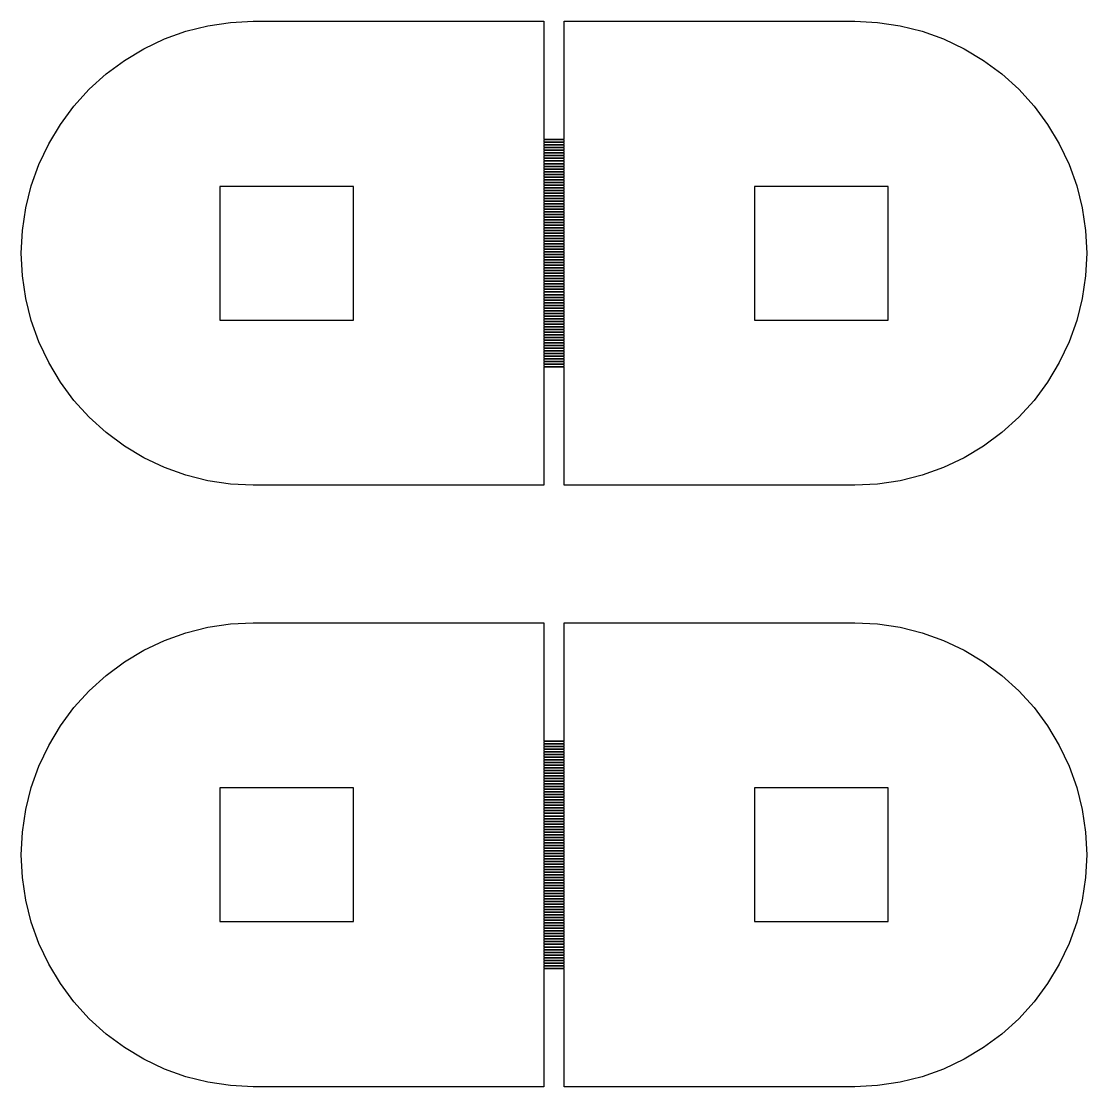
# Model space of a CAD drawing. Extents: x -17 to 130, y -40 to 112.
# Drawn here: x 19.03 to 34.97, y 19.03 to 34.97 of the extents above; entities that cross this region are included whole.
import ezdxf

# ---------------------------------------------------------------- set-up
doc = ezdxf.new("R2010")
doc.units = 0

msp = doc.modelspace()

# ---------------------------------------------------------------- linework, layer by layer
for p, q in [((21.823, 34.9033), (22.1599, 34.9533)), ((22.1599, 34.9533), (22.5, 34.97)), ((22.5, 34.97), (26.85, 34.97)), ((26.85, 34.97), (26.85, 33.205)), ((27.15, 33.205), (27.15, 34.97)), ((27.15, 34.97), (31.5, 34.97)), ((31.5, 34.97), (31.8401, 34.9533)), ((31.8401, 34.9533), (32.177, 34.9033)), ((21.1721, 34.7059), (21.4927, 34.8206)), ((21.4927, 34.8206), (21.823, 34.9033)), ((32.177, 34.9033), (32.5073, 34.8206)), ((32.5073, 34.8206), (32.8279, 34.7059)), ((20.8643, 34.5603), (21.1721, 34.7059)), ((32.8279, 34.7059), (33.1357, 34.5603)), ((20.5722, 34.3852), (20.8643, 34.5603)), ((33.1357, 34.5603), (33.4278, 34.3852)), ((20.2987, 34.1823), (20.5722, 34.3852)), ((33.4278, 34.3852), (33.7013, 34.1823)), ((20.0463, 33.9537), (20.2987, 34.1823)), ((33.7013, 34.1823), (33.9537, 33.9537)), ((19.8177, 33.7013), (20.0463, 33.9537)), ((33.9537, 33.9537), (34.1823, 33.7013)), ((19.6148, 33.4278), (19.8177, 33.7013)), ((34.1823, 33.7013), (34.3852, 33.4278)), ((19.4397, 33.1357), (19.6148, 33.4278)), ((34.3852, 33.4278), (34.5603, 33.1357)), ((26.85, 33.205), (27.15, 33.205)), ((27.15, 33.195), (26.85, 33.195)), ((26.85, 33.195), (26.85, 33.165)), ((26.85, 33.165), (27.15, 33.165)), ((27.15, 33.165), (27.15, 33.195)), ((19.2941, 32.8279), (19.4397, 33.1357)), ((27.15, 33.155), (26.85, 33.155)), ((26.85, 33.155), (26.85, 33.125)), ((26.85, 33.125), (27.15, 33.125)), ((27.15, 33.115), (26.85, 33.115)), ((26.85, 33.115), (26.85, 33.085)), ((26.85, 33.085), (27.15, 33.085)), ((27.15, 33.075), (26.85, 33.075)), ((26.85, 33.075), (26.85, 33.045)), ((26.85, 33.045), (27.15, 33.045)), ((27.15, 33.035), (26.85, 33.035)), ((26.85, 33.035), (26.85, 33.005)), ((26.85, 33.005), (27.15, 33.005)), ((27.15, 33.125), (27.15, 33.155)), ((27.15, 33.085), (27.15, 33.115)), ((27.15, 33.045), (27.15, 33.075)), ((27.15, 33.005), (27.15, 33.035)), ((34.5603, 33.1357), (34.7059, 32.8279)), ((27.15, 32.995), (26.85, 32.995)), ((26.85, 32.995), (26.85, 32.965)), ((26.85, 32.965), (27.15, 32.965)), ((27.15, 32.955), (26.85, 32.955)), ((26.85, 32.955), (26.85, 32.925)), ((26.85, 32.925), (27.15, 32.925)), ((27.15, 32.915), (26.85, 32.915)), ((26.85, 32.915), (26.85, 32.885)), ((26.85, 32.885), (27.15, 32.885)), ((27.15, 32.875), (26.85, 32.875)), ((26.85, 32.875), (26.85, 32.845)), ((26.85, 32.845), (27.15, 32.845)), ((27.15, 32.965), (27.15, 32.995)), ((27.15, 32.925), (27.15, 32.955)), ((27.15, 32.885), (27.15, 32.915)), ((27.15, 32.845), (27.15, 32.875)), ((19.1794, 32.5073), (19.2941, 32.8279)), ((27.15, 32.835), (26.85, 32.835)), ((26.85, 32.835), (26.85, 32.805)), ((26.85, 32.805), (27.15, 32.805)), ((27.15, 32.795), (26.85, 32.795)), ((26.85, 32.795), (26.85, 32.765)), ((26.85, 32.765), (27.15, 32.765)), ((27.15, 32.755), (26.85, 32.755)), ((26.85, 32.755), (26.85, 32.725)), ((26.85, 32.725), (27.15, 32.725)), ((27.15, 32.715), (26.85, 32.715)), ((26.85, 32.715), (26.85, 32.685)), ((26.85, 32.685), (27.15, 32.685)), ((27.15, 32.805), (27.15, 32.835)), ((27.15, 32.765), (27.15, 32.795)), ((27.15, 32.725), (27.15, 32.755)), ((27.15, 32.685), (27.15, 32.715)), ((34.7059, 32.8279), (34.8206, 32.5073)), ((27.15, 32.675), (26.85, 32.675)), ((26.85, 32.675), (26.85, 32.645)), ((26.85, 32.645), (27.15, 32.645)), ((27.15, 32.635), (26.85, 32.635)), ((26.85, 32.635), (26.85, 32.605)), ((26.85, 32.605), (27.15, 32.605)), ((27.15, 32.595), (26.85, 32.595)), ((26.85, 32.595), (26.85, 32.565)), ((26.85, 32.565), (27.15, 32.565)), ((27.15, 32.555), (26.85, 32.555)), ((26.85, 32.555), (26.85, 32.525)), ((26.85, 32.525), (27.15, 32.525)), ((27.15, 32.645), (27.15, 32.675)), ((27.15, 32.605), (27.15, 32.635)), ((27.15, 32.565), (27.15, 32.595)), ((27.15, 32.525), (27.15, 32.555)), ((19.0967, 32.177), (19.1794, 32.5073)), ((24, 32.5), (22, 32.5)), ((22, 32.5), (22, 30.5)), ((24, 30.5), (24, 32.5)), ((27.15, 32.515), (26.85, 32.515)), ((26.85, 32.515), (26.85, 32.485)), ((26.85, 32.485), (27.15, 32.485)), ((27.15, 32.475), (26.85, 32.475)), ((26.85, 32.475), (26.85, 32.445)), ((26.85, 32.445), (27.15, 32.445)), ((27.15, 32.435), (26.85, 32.435)), ((26.85, 32.435), (26.85, 32.405)), ((26.85, 32.405), (27.15, 32.405)), ((27.15, 32.395), (26.85, 32.395)), ((26.85, 32.395), (26.85, 32.365)), ((26.85, 32.365), (27.15, 32.365)), ((27.15, 32.485), (27.15, 32.515)), ((27.15, 32.445), (27.15, 32.475)), ((27.15, 32.405), (27.15, 32.435)), ((27.15, 32.365), (27.15, 32.395)), ((32, 32.5), (30, 32.5)), ((30, 32.5), (30, 30.5)), ((32, 30.5), (32, 32.5)), ((34.8206, 32.5073), (34.9033, 32.177)), ((27.15, 32.355), (26.85, 32.355)), ((26.85, 32.355), (26.85, 32.325)), ((26.85, 32.325), (27.15, 32.325)), ((27.15, 32.315), (26.85, 32.315)), ((26.85, 32.315), (26.85, 32.285)), ((26.85, 32.285), (27.15, 32.285)), ((27.15, 32.275), (26.85, 32.275)), ((26.85, 32.275), (26.85, 32.245)), ((26.85, 32.245), (27.15, 32.245)), ((27.15, 32.235), (26.85, 32.235)), ((26.85, 32.235), (26.85, 32.205)), ((26.85, 32.205), (27.15, 32.205)), ((27.15, 32.325), (27.15, 32.355)), ((27.15, 32.285), (27.15, 32.315)), ((27.15, 32.245), (27.15, 32.275)), ((27.15, 32.205), (27.15, 32.235)), ((19.0467, 31.8401), (19.0967, 32.177)), ((27.15, 32.195), (26.85, 32.195)), ((26.85, 32.195), (26.85, 32.165)), ((26.85, 32.165), (27.15, 32.165)), ((27.15, 32.155), (26.85, 32.155)), ((26.85, 32.155), (26.85, 32.125)), ((26.85, 32.125), (27.15, 32.125)), ((27.15, 32.115), (26.85, 32.115)), ((26.85, 32.115), (26.85, 32.085)), ((26.85, 32.085), (27.15, 32.085)), ((27.15, 32.075), (26.85, 32.075)), ((26.85, 32.075), (26.85, 32.045)), ((26.85, 32.045), (27.15, 32.045)), ((27.15, 32.165), (27.15, 32.195)), ((27.15, 32.125), (27.15, 32.155)), ((27.15, 32.085), (27.15, 32.115)), ((27.15, 32.045), (27.15, 32.075)), ((34.9033, 32.177), (34.9533, 31.8401)), ((27.15, 32.035), (26.85, 32.035)), ((26.85, 32.035), (26.85, 32.005)), ((26.85, 32.005), (27.15, 32.005)), ((27.15, 31.995), (26.85, 31.995)), ((26.85, 31.995), (26.85, 31.965)), ((26.85, 31.965), (27.15, 31.965)), ((27.15, 31.955), (26.85, 31.955)), ((26.85, 31.955), (26.85, 31.925)), ((26.85, 31.925), (27.15, 31.925)), ((27.15, 31.915), (26.85, 31.915)), ((26.85, 31.915), (26.85, 31.885)), ((26.85, 31.885), (27.15, 31.885)), ((27.15, 32.005), (27.15, 32.035)), ((27.15, 31.965), (27.15, 31.995)), ((27.15, 31.925), (27.15, 31.955)), ((27.15, 31.885), (27.15, 31.915)), ((19.03, 31.5), (19.0467, 31.8401)), ((27.15, 31.875), (26.85, 31.875)), ((26.85, 31.875), (26.85, 31.845)), ((26.85, 31.845), (27.15, 31.845)), ((27.15, 31.835), (26.85, 31.835)), ((26.85, 31.835), (26.85, 31.805)), ((26.85, 31.805), (27.15, 31.805)), ((27.15, 31.795), (26.85, 31.795)), ((26.85, 31.795), (26.85, 31.765)), ((26.85, 31.765), (27.15, 31.765)), ((27.15, 31.755), (26.85, 31.755)), ((26.85, 31.755), (26.85, 31.725)), ((26.85, 31.725), (27.15, 31.725)), ((27.15, 31.845), (27.15, 31.875)), ((27.15, 31.805), (27.15, 31.835)), ((27.15, 31.765), (27.15, 31.795)), ((27.15, 31.725), (27.15, 31.755)), ((34.9533, 31.8401), (34.97, 31.5)), ((27.15, 31.715), (26.85, 31.715)), ((26.85, 31.715), (26.85, 31.685)), ((26.85, 31.685), (27.15, 31.685)), ((27.15, 31.675), (26.85, 31.675)), ((26.85, 31.675), (26.85, 31.645)), ((26.85, 31.645), (27.15, 31.645)), ((27.15, 31.635), (26.85, 31.635)), ((26.85, 31.635), (26.85, 31.605)), ((26.85, 31.605), (27.15, 31.605)), ((27.15, 31.595), (26.85, 31.595)), ((26.85, 31.595), (26.85, 31.565)), ((26.85, 31.565), (27.15, 31.565)), ((27.15, 31.685), (27.15, 31.715)), ((27.15, 31.645), (27.15, 31.675)), ((27.15, 31.605), (27.15, 31.635)), ((27.15, 31.565), (27.15, 31.595)), ((19.0467, 31.1599), (19.03, 31.5)), ((27.15, 31.555), (26.85, 31.555)), ((26.85, 31.555), (26.85, 31.525)), ((26.85, 31.525), (27.15, 31.525)), ((27.15, 31.515), (26.85, 31.515)), ((26.85, 31.515), (26.85, 31.485)), ((26.85, 31.485), (27.15, 31.485)), ((27.15, 31.475), (26.85, 31.475)), ((26.85, 31.475), (26.85, 31.445)), ((26.85, 31.445), (27.15, 31.445)), ((27.15, 31.435), (26.85, 31.435)), ((26.85, 31.435), (26.85, 31.405)), ((26.85, 31.405), (27.15, 31.405)), ((27.15, 31.525), (27.15, 31.555)), ((27.15, 31.485), (27.15, 31.515)), ((27.15, 31.445), (27.15, 31.475)), ((27.15, 31.405), (27.15, 31.435)), ((34.97, 31.5), (34.9533, 31.1599)), ((27.15, 31.395), (26.85, 31.395)), ((26.85, 31.395), (26.85, 31.365)), ((26.85, 31.365), (27.15, 31.365)), ((27.15, 31.355), (26.85, 31.355)), ((26.85, 31.355), (26.85, 31.325)), ((26.85, 31.325), (27.15, 31.325)), ((27.15, 31.315), (26.85, 31.315)), ((26.85, 31.315), (26.85, 31.285)), ((26.85, 31.285), (27.15, 31.285)), ((27.15, 31.275), (26.85, 31.275)), ((26.85, 31.275), (26.85, 31.245)), ((26.85, 31.245), (27.15, 31.245)), ((27.15, 31.365), (27.15, 31.395)), ((27.15, 31.325), (27.15, 31.355)), ((27.15, 31.285), (27.15, 31.315)), ((27.15, 31.245), (27.15, 31.275)), ((19.0967, 30.823), (19.0467, 31.1599)), ((27.15, 31.235), (26.85, 31.235)), ((26.85, 31.235), (26.85, 31.205)), ((26.85, 31.205), (27.15, 31.205)), ((27.15, 31.195), (26.85, 31.195)), ((26.85, 31.195), (26.85, 31.165)), ((26.85, 31.165), (27.15, 31.165)), ((27.15, 31.155), (26.85, 31.155)), ((26.85, 31.155), (26.85, 31.125)), ((26.85, 31.125), (27.15, 31.125)), ((27.15, 31.115), (26.85, 31.115)), ((26.85, 31.115), (26.85, 31.085)), ((26.85, 31.085), (27.15, 31.085)), ((27.15, 31.205), (27.15, 31.235)), ((27.15, 31.165), (27.15, 31.195)), ((27.15, 31.125), (27.15, 31.155)), ((27.15, 31.085), (27.15, 31.115)), ((34.9533, 31.1599), (34.9033, 30.823)), ((27.15, 31.075), (26.85, 31.075)), ((26.85, 31.075), (26.85, 31.045)), ((26.85, 31.045), (27.15, 31.045)), ((27.15, 31.035), (26.85, 31.035)), ((26.85, 31.035), (26.85, 31.005)), ((26.85, 31.005), (27.15, 31.005)), ((27.15, 30.995), (26.85, 30.995)), ((26.85, 30.995), (26.85, 30.965)), ((26.85, 30.965), (27.15, 30.965)), ((27.15, 30.955), (26.85, 30.955)), ((26.85, 30.955), (26.85, 30.925)), ((26.85, 30.925), (27.15, 30.925)), ((27.15, 31.045), (27.15, 31.075)), ((27.15, 31.005), (27.15, 31.035)), ((27.15, 30.965), (27.15, 30.995)), ((27.15, 30.925), (27.15, 30.955)), ((19.1794, 30.4927), (19.0967, 30.823)), ((27.15, 30.915), (26.85, 30.915)), ((26.85, 30.915), (26.85, 30.885)), ((26.85, 30.885), (27.15, 30.885)), ((27.15, 30.875), (26.85, 30.875)), ((26.85, 30.875), (26.85, 30.845)), ((26.85, 30.845), (27.15, 30.845)), ((27.15, 30.835), (26.85, 30.835)), ((26.85, 30.835), (26.85, 30.805)), ((26.85, 30.805), (27.15, 30.805)), ((27.15, 30.795), (26.85, 30.795)), ((26.85, 30.795), (26.85, 30.765)), ((26.85, 30.765), (27.15, 30.765)), ((27.15, 30.885), (27.15, 30.915)), ((27.15, 30.845), (27.15, 30.875)), ((27.15, 30.805), (27.15, 30.835)), ((27.15, 30.765), (27.15, 30.795)), ((34.9033, 30.823), (34.8206, 30.4927)), ((27.15, 30.755), (26.85, 30.755)), ((26.85, 30.755), (26.85, 30.725)), ((26.85, 30.725), (27.15, 30.725)), ((27.15, 30.715), (26.85, 30.715)), ((26.85, 30.715), (26.85, 30.685)), ((26.85, 30.685), (27.15, 30.685)), ((27.15, 30.675), (26.85, 30.675)), ((26.85, 30.675), (26.85, 30.645)), ((26.85, 30.645), (27.15, 30.645)), ((27.15, 30.635), (26.85, 30.635)), ((26.85, 30.635), (26.85, 30.605)), ((26.85, 30.605), (27.15, 30.605)), ((27.15, 30.725), (27.15, 30.755)), ((27.15, 30.685), (27.15, 30.715)), ((27.15, 30.645), (27.15, 30.675)), ((27.15, 30.605), (27.15, 30.635)), ((19.2941, 30.1721), (19.1794, 30.4927)), ((22, 30.5), (24, 30.5)), ((27.15, 30.595), (26.85, 30.595)), ((26.85, 30.595), (26.85, 30.565)), ((26.85, 30.565), (27.15, 30.565)), ((27.15, 30.555), (26.85, 30.555)), ((26.85, 30.555), (26.85, 30.525)), ((26.85, 30.525), (27.15, 30.525)), ((27.15, 30.515), (26.85, 30.515)), ((26.85, 30.515), (26.85, 30.485)), ((26.85, 30.485), (27.15, 30.485)), ((27.15, 30.475), (26.85, 30.475)), ((26.85, 30.475), (26.85, 30.445)), ((27.15, 30.565), (27.15, 30.595)), ((27.15, 30.525), (27.15, 30.555)), ((27.15, 30.485), (27.15, 30.515)), ((27.15, 30.445), (27.15, 30.475)), ((30, 30.5), (32, 30.5)), ((34.8206, 30.4927), (34.7059, 30.1721)), ((26.85, 30.445), (27.15, 30.445)), ((27.15, 30.435), (26.85, 30.435)), ((26.85, 30.435), (26.85, 30.405)), ((26.85, 30.405), (27.15, 30.405)), ((27.15, 30.395), (26.85, 30.395)), ((26.85, 30.395), (26.85, 30.365)), ((26.85, 30.365), (27.15, 30.365)), ((27.15, 30.355), (26.85, 30.355)), ((26.85, 30.355), (26.85, 30.325)), ((26.85, 30.325), (27.15, 30.325)), ((27.15, 30.315), (26.85, 30.315)), ((26.85, 30.315), (26.85, 30.285)), ((27.15, 30.405), (27.15, 30.435)), ((27.15, 30.365), (27.15, 30.395)), ((27.15, 30.325), (27.15, 30.355)), ((27.15, 30.285), (27.15, 30.315)), ((19.4397, 29.8643), (19.2941, 30.1721)), ((26.85, 30.285), (27.15, 30.285)), ((27.15, 30.275), (26.85, 30.275)), ((26.85, 30.275), (26.85, 30.245)), ((26.85, 30.245), (27.15, 30.245)), ((27.15, 30.235), (26.85, 30.235)), ((26.85, 30.235), (26.85, 30.205)), ((26.85, 30.205), (27.15, 30.205)), ((27.15, 30.195), (26.85, 30.195)), ((26.85, 30.195), (26.85, 30.165)), ((26.85, 30.165), (27.15, 30.165)), ((27.15, 30.155), (26.85, 30.155)), ((26.85, 30.155), (26.85, 30.125)), ((27.15, 30.245), (27.15, 30.275)), ((27.15, 30.205), (27.15, 30.235)), ((27.15, 30.165), (27.15, 30.195)), ((27.15, 30.125), (27.15, 30.155)), ((34.7059, 30.1721), (34.5603, 29.8643)), ((26.85, 30.125), (27.15, 30.125)), ((27.15, 30.115), (26.85, 30.115)), ((26.85, 30.115), (26.85, 30.085)), ((26.85, 30.085), (27.15, 30.085)), ((27.15, 30.075), (26.85, 30.075)), ((26.85, 30.075), (26.85, 30.045)), ((26.85, 30.045), (27.15, 30.045)), ((27.15, 30.035), (26.85, 30.035)), ((26.85, 30.035), (26.85, 30.005)), ((26.85, 30.005), (27.15, 30.005)), ((27.15, 29.995), (26.85, 29.995)), ((26.85, 29.995), (26.85, 29.965)), ((27.15, 30.085), (27.15, 30.115)), ((27.15, 30.045), (27.15, 30.075)), ((27.15, 30.005), (27.15, 30.035)), ((27.15, 29.965), (27.15, 29.995)), ((19.6148, 29.5722), (19.4397, 29.8643)), ((26.85, 29.965), (27.15, 29.965)), ((27.15, 29.955), (26.85, 29.955)), ((26.85, 29.955), (26.85, 29.925)), ((26.85, 29.925), (27.15, 29.925)), ((27.15, 29.915), (26.85, 29.915)), ((26.85, 29.915), (26.85, 29.885)), ((26.85, 29.885), (27.15, 29.885)), ((27.15, 29.875), (26.85, 29.875)), ((26.85, 29.875), (26.85, 29.845)), ((26.85, 29.845), (27.15, 29.845)), ((27.15, 29.835), (26.85, 29.835)), ((26.85, 29.835), (26.85, 29.805)), ((27.15, 29.925), (27.15, 29.955)), ((27.15, 29.885), (27.15, 29.915)), ((27.15, 29.845), (27.15, 29.875)), ((27.15, 29.805), (27.15, 29.835)), ((34.5603, 29.8643), (34.3852, 29.5722)), ((26.85, 29.805), (27.15, 29.805)), ((27.15, 29.795), (26.85, 29.795)), ((26.85, 29.795), (26.85, 28.03)), ((27.15, 28.03), (27.15, 29.795)), ((19.8177, 29.2987), (19.6148, 29.5722)), ((34.3852, 29.5722), (34.1823, 29.2987)), ((20.0463, 29.0463), (19.8177, 29.2987)), ((34.1823, 29.2987), (33.9537, 29.0463)), ((20.2987, 28.8177), (20.0463, 29.0463)), ((33.9537, 29.0463), (33.7013, 28.8177)), ((20.5722, 28.6148), (20.2987, 28.8177)), ((33.7013, 28.8177), (33.4278, 28.6148)), ((20.8643, 28.4397), (20.5722, 28.6148)), ((33.4278, 28.6148), (33.1357, 28.4397)), ((21.1721, 28.2941), (20.8643, 28.4397)), ((33.1357, 28.4397), (32.8279, 28.2941)), ((21.4927, 28.1794), (21.1721, 28.2941)), ((32.8279, 28.2941), (32.5073, 28.1794)), ((21.823, 28.0967), (21.4927, 28.1794)), ((22.1599, 28.0467), (21.823, 28.0967)), ((32.177, 28.0967), (31.8401, 28.0467)), ((32.5073, 28.1794), (32.177, 28.0967)), ((22.5, 28.03), (22.1599, 28.0467)), ((26.85, 28.03), (22.5, 28.03)), ((31.5, 28.03), (27.15, 28.03)), ((31.8401, 28.0467), (31.5, 28.03)), ((21.4927, 25.8206), (21.823, 25.9033)), ((21.823, 25.9033), (22.1599, 25.9533)), ((22.1599, 25.9533), (22.5, 25.97)), ((22.5, 25.97), (26.85, 25.97)), ((26.85, 25.97), (26.85, 24.205)), ((27.15, 24.205), (27.15, 25.97)), ((27.15, 25.97), (31.5, 25.97)), ((31.5, 25.97), (31.8401, 25.9533)), ((31.8401, 25.9533), (32.177, 25.9033)), ((32.177, 25.9033), (32.5073, 25.8206)), ((20.8643, 25.5603), (21.1721, 25.7059)), ((21.1721, 25.7059), (21.4927, 25.8206)), ((32.5073, 25.8206), (32.8279, 25.7059)), ((32.8279, 25.7059), (33.1357, 25.5603)), ((20.5722, 25.3852), (20.8643, 25.5603)), ((33.1357, 25.5603), (33.4278, 25.3852)), ((20.2987, 25.1823), (20.5722, 25.3852)), ((33.4278, 25.3852), (33.7013, 25.1823)), ((20.0463, 24.9537), (20.2987, 25.1823)), ((33.7013, 25.1823), (33.9537, 24.9537)), ((19.8177, 24.7013), (20.0463, 24.9537)), ((33.9537, 24.9537), (34.1823, 24.7013)), ((19.6148, 24.4278), (19.8177, 24.7013)), ((34.1823, 24.7013), (34.3852, 24.4278)), ((19.4397, 24.1357), (19.6148, 24.4278)), ((34.3852, 24.4278), (34.5603, 24.1357)), ((19.2941, 23.8279), (19.4397, 24.1357)), ((26.85, 24.205), (27.15, 24.205)), ((27.15, 24.195), (26.85, 24.195)), ((26.85, 24.195), (26.85, 24.165)), ((26.85, 24.165), (27.15, 24.165)), ((27.15, 24.155), (26.85, 24.155)), ((26.85, 24.155), (26.85, 24.125)), ((26.85, 24.125), (27.15, 24.125)), ((27.15, 24.115), (26.85, 24.115)), ((26.85, 24.115), (26.85, 24.085)), ((26.85, 24.085), (27.15, 24.085)), ((27.15, 24.075), (26.85, 24.075)), ((26.85, 24.075), (26.85, 24.045)), ((27.15, 24.165), (27.15, 24.195)), ((27.15, 24.125), (27.15, 24.155)), ((27.15, 24.085), (27.15, 24.115)), ((27.15, 24.045), (27.15, 24.075)), ((34.5603, 24.1357), (34.7059, 23.8279)), ((26.85, 24.045), (27.15, 24.045)), ((27.15, 24.035), (26.85, 24.035)), ((26.85, 24.035), (26.85, 24.005)), ((26.85, 24.005), (27.15, 24.005)), ((27.15, 23.995), (26.85, 23.995)), ((26.85, 23.995), (26.85, 23.965)), ((26.85, 23.965), (27.15, 23.965)), ((27.15, 23.955), (26.85, 23.955)), ((26.85, 23.955), (26.85, 23.925)), ((26.85, 23.925), (27.15, 23.925)), ((27.15, 23.915), (26.85, 23.915)), ((26.85, 23.915), (26.85, 23.885)), ((27.15, 24.005), (27.15, 24.035)), ((27.15, 23.965), (27.15, 23.995)), ((27.15, 23.925), (27.15, 23.955)), ((27.15, 23.885), (27.15, 23.915)), ((19.1794, 23.5073), (19.2941, 23.8279)), ((26.85, 23.885), (27.15, 23.885)), ((27.15, 23.875), (26.85, 23.875)), ((26.85, 23.875), (26.85, 23.845)), ((26.85, 23.845), (27.15, 23.845)), ((27.15, 23.835), (26.85, 23.835)), ((26.85, 23.835), (26.85, 23.805)), ((26.85, 23.805), (27.15, 23.805)), ((27.15, 23.795), (26.85, 23.795)), ((26.85, 23.795), (26.85, 23.765)), ((26.85, 23.765), (27.15, 23.765)), ((27.15, 23.755), (26.85, 23.755)), ((26.85, 23.755), (26.85, 23.725)), ((27.15, 23.845), (27.15, 23.875)), ((27.15, 23.805), (27.15, 23.835)), ((27.15, 23.765), (27.15, 23.795)), ((27.15, 23.725), (27.15, 23.755)), ((34.7059, 23.8279), (34.8206, 23.5073)), ((26.85, 23.725), (27.15, 23.725)), ((27.15, 23.715), (26.85, 23.715)), ((26.85, 23.715), (26.85, 23.685)), ((26.85, 23.685), (27.15, 23.685)), ((27.15, 23.675), (26.85, 23.675)), ((26.85, 23.675), (26.85, 23.645)), ((26.85, 23.645), (27.15, 23.645)), ((27.15, 23.635), (26.85, 23.635)), ((26.85, 23.635), (26.85, 23.605)), ((26.85, 23.605), (27.15, 23.605)), ((27.15, 23.595), (26.85, 23.595)), ((26.85, 23.595), (26.85, 23.565)), ((27.15, 23.685), (27.15, 23.715)), ((27.15, 23.645), (27.15, 23.675)), ((27.15, 23.605), (27.15, 23.635)), ((27.15, 23.565), (27.15, 23.595)), ((19.0967, 23.177), (19.1794, 23.5073)), ((24, 23.5), (22, 23.5)), ((22, 23.5), (22, 21.5)), ((24, 21.5), (24, 23.5)), ((26.85, 23.565), (27.15, 23.565)), ((27.15, 23.555), (26.85, 23.555)), ((26.85, 23.555), (26.85, 23.525)), ((26.85, 23.525), (27.15, 23.525)), ((27.15, 23.515), (26.85, 23.515)), ((26.85, 23.515), (26.85, 23.485)), ((26.85, 23.485), (27.15, 23.485)), ((27.15, 23.475), (26.85, 23.475)), ((26.85, 23.475), (26.85, 23.445)), ((26.85, 23.445), (27.15, 23.445)), ((27.15, 23.435), (26.85, 23.435)), ((26.85, 23.435), (26.85, 23.405)), ((27.15, 23.525), (27.15, 23.555)), ((27.15, 23.485), (27.15, 23.515)), ((27.15, 23.445), (27.15, 23.475)), ((27.15, 23.405), (27.15, 23.435)), ((32, 23.5), (30, 23.5)), ((30, 23.5), (30, 21.5)), ((32, 21.5), (32, 23.5)), ((34.8206, 23.5073), (34.9033, 23.177)), ((26.85, 23.405), (27.15, 23.405)), ((27.15, 23.395), (26.85, 23.395)), ((26.85, 23.395), (26.85, 23.365)), ((26.85, 23.365), (27.15, 23.365)), ((27.15, 23.355), (26.85, 23.355)), ((26.85, 23.355), (26.85, 23.325)), ((26.85, 23.325), (27.15, 23.325)), ((27.15, 23.315), (26.85, 23.315)), ((26.85, 23.315), (26.85, 23.285)), ((26.85, 23.285), (27.15, 23.285)), ((27.15, 23.275), (26.85, 23.275)), ((26.85, 23.275), (26.85, 23.245)), ((27.15, 23.365), (27.15, 23.395)), ((27.15, 23.325), (27.15, 23.355)), ((27.15, 23.285), (27.15, 23.315)), ((27.15, 23.245), (27.15, 23.275)), ((19.0467, 22.8401), (19.0967, 23.177)), ((26.85, 23.245), (27.15, 23.245)), ((27.15, 23.235), (26.85, 23.235)), ((26.85, 23.235), (26.85, 23.205)), ((26.85, 23.205), (27.15, 23.205)), ((27.15, 23.195), (26.85, 23.195)), ((26.85, 23.195), (26.85, 23.165)), ((26.85, 23.165), (27.15, 23.165)), ((27.15, 23.155), (26.85, 23.155)), ((26.85, 23.155), (26.85, 23.125)), ((26.85, 23.125), (27.15, 23.125)), ((27.15, 23.115), (26.85, 23.115)), ((26.85, 23.115), (26.85, 23.085)), ((27.15, 23.205), (27.15, 23.235)), ((27.15, 23.165), (27.15, 23.195)), ((27.15, 23.125), (27.15, 23.155)), ((27.15, 23.085), (27.15, 23.115)), ((34.9033, 23.177), (34.9533, 22.8401)), ((26.85, 23.085), (27.15, 23.085)), ((27.15, 23.075), (26.85, 23.075)), ((26.85, 23.075), (26.85, 23.045)), ((26.85, 23.045), (27.15, 23.045)), ((27.15, 23.035), (26.85, 23.035)), ((26.85, 23.035), (26.85, 23.005)), ((26.85, 23.005), (27.15, 23.005)), ((27.15, 22.995), (26.85, 22.995)), ((26.85, 22.995), (26.85, 22.965)), ((26.85, 22.965), (27.15, 22.965)), ((27.15, 22.955), (26.85, 22.955)), ((26.85, 22.955), (26.85, 22.925)), ((27.15, 23.045), (27.15, 23.075)), ((27.15, 23.005), (27.15, 23.035)), ((27.15, 22.965), (27.15, 22.995)), ((27.15, 22.925), (27.15, 22.955)), ((19.03, 22.5), (19.0467, 22.8401)), ((26.85, 22.925), (27.15, 22.925)), ((27.15, 22.915), (26.85, 22.915)), ((26.85, 22.915), (26.85, 22.885)), ((26.85, 22.885), (27.15, 22.885)), ((27.15, 22.875), (26.85, 22.875)), ((26.85, 22.875), (26.85, 22.845)), ((26.85, 22.845), (27.15, 22.845)), ((27.15, 22.835), (26.85, 22.835)), ((26.85, 22.835), (26.85, 22.805)), ((26.85, 22.805), (27.15, 22.805)), ((27.15, 22.795), (26.85, 22.795)), ((26.85, 22.795), (26.85, 22.765)), ((27.15, 22.885), (27.15, 22.915)), ((27.15, 22.845), (27.15, 22.875)), ((27.15, 22.805), (27.15, 22.835)), ((27.15, 22.765), (27.15, 22.795)), ((34.9533, 22.8401), (34.97, 22.5)), ((26.85, 22.765), (27.15, 22.765)), ((27.15, 22.755), (26.85, 22.755)), ((26.85, 22.755), (26.85, 22.725)), ((26.85, 22.725), (27.15, 22.725)), ((27.15, 22.715), (26.85, 22.715)), ((26.85, 22.715), (26.85, 22.685)), ((26.85, 22.685), (27.15, 22.685)), ((27.15, 22.675), (26.85, 22.675)), ((26.85, 22.675), (26.85, 22.645)), ((26.85, 22.645), (27.15, 22.645)), ((27.15, 22.635), (26.85, 22.635)), ((26.85, 22.635), (26.85, 22.605)), ((27.15, 22.725), (27.15, 22.755)), ((27.15, 22.685), (27.15, 22.715)), ((27.15, 22.645), (27.15, 22.675)), ((27.15, 22.605), (27.15, 22.635)), ((19.0467, 22.1599), (19.03, 22.5)), ((26.85, 22.605), (27.15, 22.605)), ((27.15, 22.595), (26.85, 22.595)), ((26.85, 22.595), (26.85, 22.565)), ((26.85, 22.565), (27.15, 22.565)), ((27.15, 22.555), (26.85, 22.555)), ((26.85, 22.555), (26.85, 22.525)), ((26.85, 22.525), (27.15, 22.525)), ((27.15, 22.515), (26.85, 22.515)), ((26.85, 22.515), (26.85, 22.485)), ((26.85, 22.485), (27.15, 22.485)), ((27.15, 22.565), (27.15, 22.595)), ((27.15, 22.525), (27.15, 22.555)), ((27.15, 22.485), (27.15, 22.515)), ((34.97, 22.5), (34.9533, 22.1599)), ((27.15, 22.475), (26.85, 22.475)), ((26.85, 22.475), (26.85, 22.445)), ((26.85, 22.445), (27.15, 22.445)), ((27.15, 22.435), (26.85, 22.435)), ((26.85, 22.435), (26.85, 22.405)), ((26.85, 22.405), (27.15, 22.405)), ((27.15, 22.395), (26.85, 22.395)), ((26.85, 22.395), (26.85, 22.365)), ((26.85, 22.365), (27.15, 22.365)), ((27.15, 22.355), (26.85, 22.355)), ((26.85, 22.355), (26.85, 22.325)), ((26.85, 22.325), (27.15, 22.325)), ((27.15, 22.445), (27.15, 22.475)), ((27.15, 22.405), (27.15, 22.435)), ((27.15, 22.365), (27.15, 22.395)), ((27.15, 22.325), (27.15, 22.355)), ((19.0967, 21.823), (19.0467, 22.1599)), ((27.15, 22.315), (26.85, 22.315)), ((26.85, 22.315), (26.85, 22.285)), ((26.85, 22.285), (27.15, 22.285)), ((27.15, 22.275), (26.85, 22.275)), ((26.85, 22.275), (26.85, 22.245)), ((26.85, 22.245), (27.15, 22.245)), ((27.15, 22.235), (26.85, 22.235)), ((26.85, 22.235), (26.85, 22.205)), ((26.85, 22.205), (27.15, 22.205)), ((27.15, 22.195), (26.85, 22.195)), ((26.85, 22.195), (26.85, 22.165)), ((26.85, 22.165), (27.15, 22.165)), ((27.15, 22.285), (27.15, 22.315)), ((27.15, 22.245), (27.15, 22.275)), ((27.15, 22.205), (27.15, 22.235)), ((27.15, 22.165), (27.15, 22.195)), ((34.9533, 22.1599), (34.9033, 21.823)), ((27.15, 22.155), (26.85, 22.155)), ((26.85, 22.155), (26.85, 22.125)), ((26.85, 22.125), (27.15, 22.125)), ((27.15, 22.115), (26.85, 22.115)), ((26.85, 22.115), (26.85, 22.085)), ((26.85, 22.085), (27.15, 22.085)), ((27.15, 22.075), (26.85, 22.075)), ((26.85, 22.075), (26.85, 22.045)), ((26.85, 22.045), (27.15, 22.045)), ((27.15, 22.035), (26.85, 22.035)), ((26.85, 22.035), (26.85, 22.005)), ((26.85, 22.005), (27.15, 22.005)), ((27.15, 22.125), (27.15, 22.155)), ((27.15, 22.085), (27.15, 22.115)), ((27.15, 22.045), (27.15, 22.075)), ((27.15, 22.005), (27.15, 22.035)), ((27.15, 21.995), (26.85, 21.995)), ((26.85, 21.995), (26.85, 21.965)), ((26.85, 21.965), (27.15, 21.965)), ((27.15, 21.955), (26.85, 21.955)), ((26.85, 21.955), (26.85, 21.925)), ((26.85, 21.925), (27.15, 21.925)), ((27.15, 21.915), (26.85, 21.915)), ((26.85, 21.915), (26.85, 21.885)), ((26.85, 21.885), (27.15, 21.885)), ((27.15, 21.875), (26.85, 21.875)), ((26.85, 21.875), (26.85, 21.845)), ((26.85, 21.845), (27.15, 21.845)), ((27.15, 21.965), (27.15, 21.995)), ((27.15, 21.925), (27.15, 21.955)), ((27.15, 21.885), (27.15, 21.915)), ((27.15, 21.845), (27.15, 21.875)), ((19.1794, 21.4927), (19.0967, 21.823)), ((27.15, 21.835), (26.85, 21.835)), ((26.85, 21.835), (26.85, 21.805)), ((26.85, 21.805), (27.15, 21.805)), ((27.15, 21.795), (26.85, 21.795)), ((26.85, 21.795), (26.85, 21.765)), ((26.85, 21.765), (27.15, 21.765)), ((27.15, 21.755), (26.85, 21.755)), ((26.85, 21.755), (26.85, 21.725)), ((26.85, 21.725), (27.15, 21.725)), ((27.15, 21.715), (26.85, 21.715)), ((26.85, 21.715), (26.85, 21.685)), ((26.85, 21.685), (27.15, 21.685)), ((27.15, 21.805), (27.15, 21.835)), ((27.15, 21.765), (27.15, 21.795)), ((27.15, 21.725), (27.15, 21.755)), ((27.15, 21.685), (27.15, 21.715)), ((34.9033, 21.823), (34.8206, 21.4927)), ((27.15, 21.675), (26.85, 21.675)), ((26.85, 21.675), (26.85, 21.645)), ((26.85, 21.645), (27.15, 21.645)), ((27.15, 21.635), (26.85, 21.635)), ((26.85, 21.635), (26.85, 21.605)), ((26.85, 21.605), (27.15, 21.605)), ((27.15, 21.595), (26.85, 21.595)), ((26.85, 21.595), (26.85, 21.565)), ((26.85, 21.565), (27.15, 21.565)), ((27.15, 21.555), (26.85, 21.555)), ((26.85, 21.555), (26.85, 21.525)), ((26.85, 21.525), (27.15, 21.525)), ((27.15, 21.645), (27.15, 21.675)), ((27.15, 21.605), (27.15, 21.635)), ((27.15, 21.565), (27.15, 21.595)), ((27.15, 21.525), (27.15, 21.555)), ((19.2941, 21.1721), (19.1794, 21.4927)), ((22, 21.5), (24, 21.5)), ((27.15, 21.515), (26.85, 21.515)), ((26.85, 21.515), (26.85, 21.485)), ((26.85, 21.485), (27.15, 21.485)), ((27.15, 21.475), (26.85, 21.475)), ((26.85, 21.475), (26.85, 21.445)), ((26.85, 21.445), (27.15, 21.445)), ((27.15, 21.435), (26.85, 21.435)), ((26.85, 21.435), (26.85, 21.405)), ((26.85, 21.405), (27.15, 21.405)), ((27.15, 21.395), (26.85, 21.395)), ((26.85, 21.395), (26.85, 21.365)), ((26.85, 21.365), (27.15, 21.365)), ((27.15, 21.485), (27.15, 21.515)), ((27.15, 21.445), (27.15, 21.475)), ((27.15, 21.405), (27.15, 21.435)), ((27.15, 21.365), (27.15, 21.395)), ((30, 21.5), (32, 21.5)), ((34.8206, 21.4927), (34.7059, 21.1721)), ((27.15, 21.355), (26.85, 21.355)), ((26.85, 21.355), (26.85, 21.325)), ((26.85, 21.325), (27.15, 21.325)), ((27.15, 21.315), (26.85, 21.315)), ((26.85, 21.315), (26.85, 21.285)), ((26.85, 21.285), (27.15, 21.285)), ((27.15, 21.275), (26.85, 21.275)), ((26.85, 21.275), (26.85, 21.245)), ((26.85, 21.245), (27.15, 21.245)), ((27.15, 21.235), (26.85, 21.235)), ((26.85, 21.235), (26.85, 21.205)), ((26.85, 21.205), (27.15, 21.205)), ((27.15, 21.325), (27.15, 21.355)), ((27.15, 21.285), (27.15, 21.315)), ((27.15, 21.245), (27.15, 21.275)), ((27.15, 21.205), (27.15, 21.235)), ((19.4397, 20.8643), (19.2941, 21.1721)), ((27.15, 21.195), (26.85, 21.195)), ((26.85, 21.195), (26.85, 21.165)), ((26.85, 21.165), (27.15, 21.165)), ((27.15, 21.155), (26.85, 21.155)), ((26.85, 21.155), (26.85, 21.125)), ((26.85, 21.125), (27.15, 21.125)), ((27.15, 21.115), (26.85, 21.115)), ((26.85, 21.115), (26.85, 21.085)), ((26.85, 21.085), (27.15, 21.085)), ((27.15, 21.075), (26.85, 21.075)), ((26.85, 21.075), (26.85, 21.045)), ((26.85, 21.045), (27.15, 21.045)), ((27.15, 21.165), (27.15, 21.195)), ((27.15, 21.125), (27.15, 21.155)), ((27.15, 21.085), (27.15, 21.115)), ((27.15, 21.045), (27.15, 21.075)), ((34.7059, 21.1721), (34.5603, 20.8643)), ((27.15, 21.035), (26.85, 21.035)), ((26.85, 21.035), (26.85, 21.005)), ((26.85, 21.005), (27.15, 21.005)), ((27.15, 20.995), (26.85, 20.995)), ((26.85, 20.995), (26.85, 20.965)), ((26.85, 20.965), (27.15, 20.965)), ((27.15, 20.955), (26.85, 20.955)), ((26.85, 20.955), (26.85, 20.925)), ((26.85, 20.925), (27.15, 20.925)), ((27.15, 20.915), (26.85, 20.915)), ((26.85, 20.915), (26.85, 20.885)), ((26.85, 20.885), (27.15, 20.885)), ((27.15, 21.005), (27.15, 21.035)), ((27.15, 20.965), (27.15, 20.995)), ((27.15, 20.925), (27.15, 20.955)), ((27.15, 20.885), (27.15, 20.915)), ((19.6148, 20.5722), (19.4397, 20.8643)), ((27.15, 20.875), (26.85, 20.875)), ((26.85, 20.875), (26.85, 20.845)), ((26.85, 20.845), (27.15, 20.845)), ((27.15, 20.835), (26.85, 20.835)), ((26.85, 20.835), (26.85, 20.805)), ((26.85, 20.805), (27.15, 20.805)), ((27.15, 20.795), (26.85, 20.795)), ((26.85, 20.795), (26.85, 19.03)), ((27.15, 20.845), (27.15, 20.875)), ((27.15, 20.805), (27.15, 20.835)), ((27.15, 19.03), (27.15, 20.795)), ((34.5603, 20.8643), (34.3852, 20.5722)), ((19.8177, 20.2987), (19.6148, 20.5722)), ((34.3852, 20.5722), (34.1823, 20.2987)), ((20.0463, 20.0463), (19.8177, 20.2987)), ((34.1823, 20.2987), (33.9537, 20.0463)), ((20.2987, 19.8177), (20.0463, 20.0463)), ((33.9537, 20.0463), (33.7013, 19.8177)), ((20.5722, 19.6148), (20.2987, 19.8177)), ((33.7013, 19.8177), (33.4278, 19.6148)), ((20.8643, 19.4397), (20.5722, 19.6148)), ((33.4278, 19.6148), (33.1357, 19.4397)), ((21.1721, 19.2941), (20.8643, 19.4397)), ((21.4927, 19.1794), (21.1721, 19.2941)), ((32.8279, 19.2941), (32.5073, 19.1794)), ((33.1357, 19.4397), (32.8279, 19.2941)), ((21.823, 19.0967), (21.4927, 19.1794)), ((32.5073, 19.1794), (32.177, 19.0967)), ((22.1599, 19.0467), (21.823, 19.0967)), ((22.5, 19.03), (22.1599, 19.0467)), ((26.85, 19.03), (22.5, 19.03)), ((31.5, 19.03), (27.15, 19.03)), ((31.8401, 19.0467), (31.5, 19.03)), ((32.177, 19.0967), (31.8401, 19.0467))]:
    msp.add_line(p, q)

doc.saveas('drawing.dxf')
